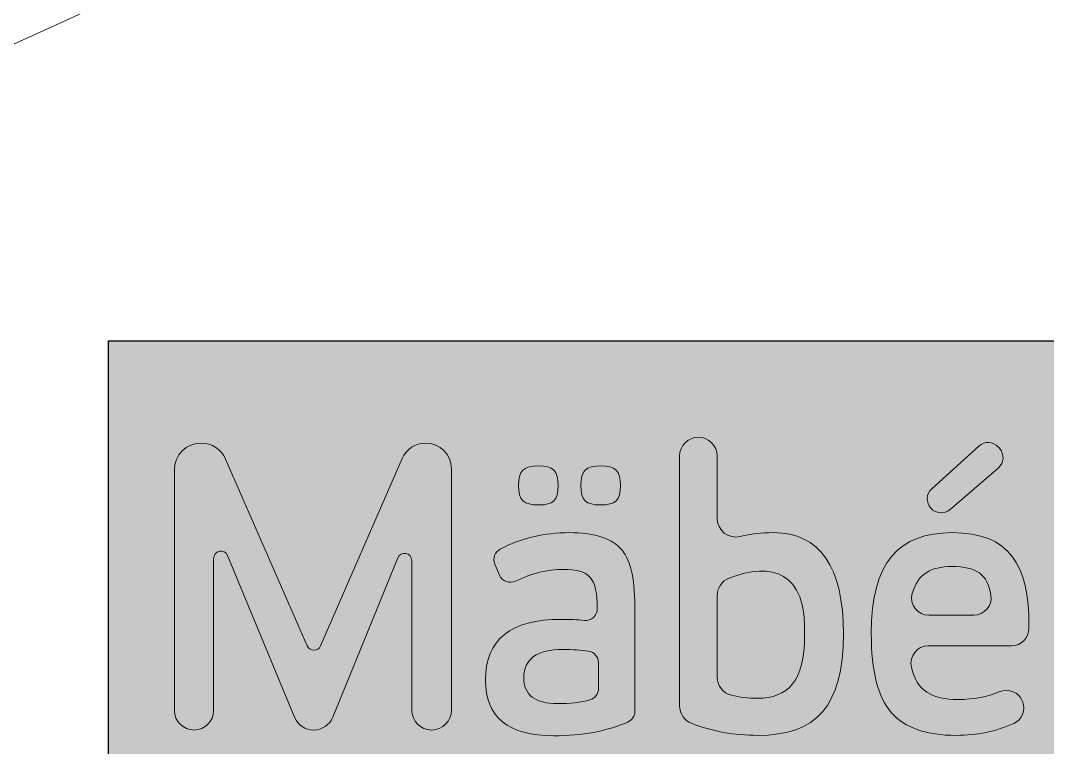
# Model space of a CAD drawing. Header units: inches. Extents: x 8 to 818, y -635 to -10.
# Drawn here: x 628.6 to 716.8, y -548.4 to -485.9 of the extents above; entities that cross this region are included whole.
import ezdxf

# ---------------------------------------------------------------- set-up
doc = ezdxf.new("R2010")
doc.units = ezdxf.units.IN
doc.header["$MEASUREMENT"] = 0
doc.layers.add('Calque 1', color=7, linetype='Continuous')
doc.layers.add('Calque 2', color=7, linetype='Continuous')

# ---------------------------------------------------------------- blocks, each defined once
blk = doc.blocks.new('block 13')
at = {"layer": 'Calque 1', "color": 179, "lineweight": 5, "true_color": 0x262425}
blk.add_open_spline([(719.694, -361.546), (719.694, -361.546), (724.17, -371.802), (724.17, -371.802), (724.391, -372.309), (724.16, -372.898), (723.653, -373.119), (723.653, -373.119), (722.737, -373.519), (722.737, -373.519), (722.231, -373.74), (721.641, -373.509), (721.42, -373.002), (721.42, -373.002), (717.744, -364.577), (717.744, -364.577), (640.056, -483.564), (480.643, -525.464), (351.496, -455.488), (351.496, -455.488), (353.499, -460.077), (353.499, -460.077), (353.72, -460.583), (353.489, -461.173), (352.983, -461.394), (352.983, -461.394), (352.066, -461.794), (352.066, -461.794), (351.56, -462.015), (350.971, -461.783), (350.75, -461.277), (350.75, -461.277), (347.181, -453.1), (347.181, -453.1), (344.491, -451.582), (341.813, -450.021), (339.152, -448.404), (335.488, -446.179), (330.728, -447.182), (328.31, -450.722), (328.31, -450.722), (328.221, -450.853), (328.221, -450.853), (325.723, -454.511), (326.637, -459.522), (330.297, -462.017), (477.228, -562.189), (679.23, -515.398), (769.485, -361.031), (775.135, -351.477), (770.258, -339.126), (759.21, -334.03), (759.21, -334.03), (759.21, -334.03), (759.21, -334.03), (748.148, -328.919), (736.083, -332.124), (731.675, -340.712), (727.953, -347.893), (723.95, -354.837), (719.694, -361.546)], degree=3, knots=[0, 0, 0, 0, 1, 1, 1, 2, 2, 2, 3, 3, 3, 4, 4, 4, 5, 5, 5, 6, 6, 6, 7, 7, 7, 8, 8, 8, 9, 9, 9, 10, 10, 10, 11, 11, 11, 12, 12, 12, 13, 13, 13, 14, 14, 14, 15, 15, 15, 16, 16, 16, 17, 17, 17, 18, 18, 18, 19, 19, 19, 20, 20, 20, 20], dxfattribs=at)

msp = doc.modelspace()

# ---------------------------------------------------------------- hatches: boundary and pattern name
at = {"layer": 'Calque 2', "true_color": 0xfefeff}
h = msp.add_hatch(color=7, dxfattribs=at)
h.dxf.hatch_style = 2
h.paths.add_polyline_path([(787.662, -586.194), (636.119, -586.194), (636.119, -513.458), (787.662, -513.458)])
at = {"layer": 'Calque 2', "true_color": 0x494644}
h = msp.add_hatch(color=49, dxfattribs=at)
h.dxf.hatch_style = 2
edge = h.paths.add_edge_path()
edge.add_spline(control_points=[(665.595, -524.463), (665.595, -524.463), (665.595, -545.215), (665.595, -545.215), (665.595, -546.155), (664.832, -546.918), (663.892, -546.918), (663.892, -546.918), (663.892, -546.918), (663.892, -546.918), (662.951, -546.918), (662.188, -546.155), (662.188, -545.215), (662.188, -545.215), (662.188, -532.357), (662.188, -532.357), (662.188, -531.672), (661.245, -531.487), (660.986, -532.122), (660.986, -532.122), (655.399, -545.814), (655.399, -545.814), (655.127, -546.482), (654.478, -546.918), (653.756, -546.918), (653.756, -546.918), (653.756, -546.918), (653.756, -546.918), (653.039, -546.918), (652.392, -546.486), (652.117, -545.823), (652.117, -545.823), (646.356, -531.929), (646.356, -531.929), (646.094, -531.298), (645.155, -531.485), (645.155, -532.168), (645.155, -532.168), (645.155, -545.232), (645.155, -545.232), (645.155, -546.163), (644.4, -546.918), (643.469, -546.918), (643.469, -546.918), (643.469, -546.918), (643.469, -546.918), (642.538, -546.918), (641.783, -546.163), (641.783, -545.232), (641.783, -545.232), (641.783, -524.551), (641.783, -524.551), (641.783, -523.283), (642.811, -522.255), (644.079, -522.255), (644.079, -522.255), (644.079, -522.255), (644.079, -522.255), (644.991, -522.255), (645.817, -522.795), (646.182, -523.63), (646.182, -523.63), (653.205, -539.682), (653.205, -539.682), (653.423, -540.181), (654.131, -540.18), (654.349, -539.681), (654.349, -539.681), (661.362, -523.581), (661.362, -523.581), (661.713, -522.776), (662.508, -522.255), (663.387, -522.255), (663.387, -522.255), (663.387, -522.255), (663.387, -522.255), (664.606, -522.255), (665.595, -523.244), (665.595, -524.463)], knot_values=[0, 0, 0, 0, 1, 1, 1, 2, 2, 2, 3, 3, 3, 4, 4, 4, 5, 5, 5, 6, 6, 6, 7, 7, 7, 8, 8, 8, 9, 9, 9, 10, 10, 10, 11, 11, 11, 12, 12, 12, 13, 13, 13, 14, 14, 14, 15, 15, 15, 16, 16, 16, 17, 17, 17, 18, 18, 18, 19, 19, 19, 20, 20, 20, 21, 21, 21, 22, 22, 22, 23, 23, 23, 24, 24, 24, 25, 25, 25, 26, 26, 26, 26], degree=3, periodic=1)
h = msp.add_hatch(color=49, dxfattribs=at)
h.dxf.hatch_style = 2
edge = h.paths.add_edge_path()
edge.add_spline(control_points=[(688.437, -523.373), (688.437, -523.373), (688.437, -528.717), (688.437, -528.717), (688.437, -529.761), (689.414, -530.54), (690.426, -530.287), (691.31, -530.066), (692.253, -529.955), (693.263, -529.955), (697.273, -529.955), (699.296, -532.865), (699.296, -538.685), (699.296, -544.895), (696.918, -547.379), (691.95, -547.379), (689.903, -547.379), (687.98, -547.032), (686.223, -546.338), (685.608, -546.095), (685.208, -545.497), (685.208, -544.837), (685.208, -544.837), (685.208, -523.373), (685.208, -523.373), (685.208, -522.481), (685.931, -521.758), (686.822, -521.758), (686.822, -521.758), (686.822, -521.758), (686.822, -521.758), (687.714, -521.758), (688.437, -522.481), (688.437, -523.373)], knot_values=[0, 0, 0, 0, 1, 1, 1, 2, 2, 2, 3, 3, 3, 4, 4, 4, 5, 5, 5, 6, 6, 6, 7, 7, 7, 8, 8, 8, 9, 9, 9, 10, 10, 10, 11, 11, 11, 11], degree=3, periodic=1)
edge = h.paths.add_edge_path()
edge.add_spline(control_points=[(688.437, -542.364), (688.437, -543.104), (688.939, -543.752), (689.657, -543.931), (690.349, -544.104), (691.087, -544.186), (691.879, -544.186), (694.541, -544.186), (695.96, -542.731), (695.96, -538.756), (696.155, -533.272), (693.086, -532.447), (689.466, -533.865), (688.846, -534.108), (688.437, -534.705), (688.437, -535.371), (688.437, -535.371), (688.437, -542.364), (688.437, -542.364)], knot_values=[0, 0, 0, 0, 1, 1, 1, 2, 2, 2, 3, 3, 3, 4, 4, 4, 5, 5, 5, 6, 6, 6, 6], degree=3, periodic=1)
at = {"layer": 'Calque 2', "true_color": 0x668cb9}
h = msp.add_hatch(color=153, dxfattribs=at)
h.dxf.hatch_style = 2
edge = h.paths.add_edge_path()
edge.add_spline(control_points=[(712.597, -522.585), (712.597, -522.585), (712.703, -522.7), (712.703, -522.7), (713.159, -523.193), (713.114, -523.967), (712.604, -524.404), (712.604, -524.404), (708.456, -527.96), (708.456, -527.96), (707.967, -528.379), (707.233, -528.331), (706.803, -527.852), (706.803, -527.852), (706.803, -527.852), (706.803, -527.852), (706.367, -527.366), (706.405, -526.621), (706.888, -526.182), (706.888, -526.182), (710.93, -522.512), (710.93, -522.512), (711.411, -522.075), (712.155, -522.107), (712.597, -522.585)], knot_values=[0, 0, 0, 0, 1, 1, 1, 2, 2, 2, 3, 3, 3, 4, 4, 4, 5, 5, 5, 6, 6, 6, 7, 7, 7, 8, 8, 8, 8], degree=3, periodic=1)
at = {"layer": 'Calque 2', "true_color": 0xd15149}
h = msp.add_hatch(color=13, dxfattribs=at)
h.dxf.hatch_style = 2
edge = h.paths.add_edge_path()
edge.add_spline(control_points=[(674.763, -525.91), (674.763, -527.152), (674.337, -527.578), (673.095, -527.578), (671.817, -527.578), (671.356, -527.152), (671.356, -525.91), (671.356, -524.668), (671.817, -524.207), (673.095, -524.207), (674.337, -524.207), (674.763, -524.668), (674.763, -525.91)], knot_values=[0, 0, 0, 0, 1, 1, 1, 2, 2, 2, 3, 3, 3, 4, 4, 4, 4], degree=3, periodic=1)
h = msp.add_hatch(color=13, dxfattribs=at)
h.dxf.hatch_style = 2
edge = h.paths.add_edge_path()
edge.add_spline(control_points=[(680.121, -525.91), (680.121, -527.152), (679.695, -527.578), (678.418, -527.578), (677.176, -527.578), (676.714, -527.152), (676.714, -525.91), (676.714, -524.668), (677.176, -524.207), (678.418, -524.207), (679.695, -524.207), (680.121, -524.668), (680.121, -525.91)], knot_values=[0, 0, 0, 0, 1, 1, 1, 2, 2, 2, 3, 3, 3, 4, 4, 4, 4], degree=3, periodic=1)
at = {"layer": 'Calque 2', "true_color": 0x668cb9}
h = msp.add_hatch(color=153, dxfattribs=at)
h.dxf.hatch_style = 2
edge = h.paths.add_edge_path()
edge.add_spline(control_points=[(680.086, -531.268), (680.937, -532.12), (681.363, -533.788), (681.363, -536.272), (681.363, -536.272), (681.363, -545.306), (681.363, -545.306), (681.363, -545.71), (681.126, -546.08), (680.754, -546.239), (678.936, -547.014), (676.829, -547.415), (674.408, -547.415), (670.469, -547.415), (668.517, -545.818), (668.517, -542.624), (668.517, -539.147), (670.682, -537.408), (675.046, -537.408), (675.734, -537.408), (676.393, -537.435), (677.025, -537.499), (677.62, -537.56), (678.134, -537.083), (678.134, -536.485), (678.134, -536.485), (678.134, -536.485), (678.134, -536.485), (678.134, -533.823), (677.46, -533.114), (675.224, -533.114), (673.866, -533.114), (672.509, -533.443), (671.113, -534.12), (670.582, -534.378), (669.944, -534.148), (669.716, -533.603), (669.716, -533.603), (669.325, -532.666), (669.325, -532.666), (669.121, -532.177), (669.325, -531.614), (669.794, -531.369), (671.58, -530.434), (673.575, -529.955), (675.756, -529.955), (677.779, -529.955), (679.234, -530.381), (680.086, -531.268)], knot_values=[0, 0, 0, 0, 1, 1, 1, 2, 2, 2, 3, 3, 3, 4, 4, 4, 5, 5, 5, 6, 6, 6, 7, 7, 7, 8, 8, 8, 9, 9, 9, 10, 10, 10, 11, 11, 11, 12, 12, 12, 13, 13, 13, 14, 14, 14, 15, 15, 15, 16, 16, 16, 16], degree=3, periodic=1)
edge = h.paths.add_edge_path()
edge.add_spline(control_points=[(671.817, -542.411), (671.817, -543.902), (672.775, -544.647), (674.727, -544.647), (675.775, -544.647), (676.702, -544.545), (677.506, -544.326), (677.943, -544.207), (678.24, -543.801), (678.24, -543.348), (678.24, -543.348), (678.24, -541.143), (678.24, -541.143), (678.24, -540.635), (677.866, -540.209), (677.363, -540.134), (676.751, -540.044), (676.023, -539.998), (675.188, -539.998), (672.953, -539.998), (671.817, -540.814), (671.817, -542.411)], knot_values=[0, 0, 0, 0, 1, 1, 1, 2, 2, 2, 3, 3, 3, 4, 4, 4, 5, 5, 5, 6, 6, 6, 7, 7, 7, 7], degree=3, periodic=1)
at = {"layer": 'Calque 2', "true_color": 0xd15149}
h = msp.add_hatch(color=13, dxfattribs=at)
h.dxf.hatch_style = 2
edge = h.paths.add_edge_path()
edge.add_spline(control_points=[(715.242, -537.975), (715.242, -537.975), (715.242, -538.187), (715.242, -538.187), (715.242, -539.011), (714.574, -539.679), (713.75, -539.679), (713.75, -539.679), (706.591, -539.679), (706.591, -539.679), (705.631, -539.679), (704.926, -540.572), (705.137, -541.508), (705.595, -543.549), (706.905, -544.292), (709.138, -544.292), (710.486, -544.292), (711.677, -544.071), (712.689, -543.64), (713.478, -543.304), (714.388, -543.667), (714.695, -544.467), (714.695, -544.467), (714.695, -544.47), (714.695, -544.47), (714.976, -545.202), (714.645, -546.037), (713.928, -546.357), (712.414, -547.033), (710.77, -547.379), (708.996, -547.379), (706.441, -547.379), (704.596, -546.741), (703.425, -545.428), (702.254, -544.115), (701.686, -541.844), (701.686, -538.614), (701.686, -532.475), (704.063, -529.955), (708.641, -529.955), (713.574, -529.955), (715.242, -532.723), (715.242, -537.975)], knot_values=[0, 0, 0, 0, 1, 1, 1, 2, 2, 2, 3, 3, 3, 4, 4, 4, 5, 5, 5, 6, 6, 6, 7, 7, 7, 8, 8, 8, 9, 9, 9, 10, 10, 10, 11, 11, 11, 12, 12, 12, 13, 13, 13, 14, 14, 14, 14], degree=3, periodic=1)
edge = h.paths.add_edge_path()
edge.add_spline(control_points=[(706.655, -537.053), (706.655, -537.053), (710.496, -537.053), (710.496, -537.053), (711.413, -537.053), (712.118, -536.232), (711.97, -535.327), (711.676, -533.525), (710.756, -532.865), (708.606, -532.865), (706.781, -532.865), (705.687, -533.535), (705.216, -535.164), (704.942, -536.111), (705.67, -537.053), (706.655, -537.053)], knot_values=[0, 0, 0, 0, 1, 1, 1, 2, 2, 2, 3, 3, 3, 4, 4, 4, 5, 5, 5, 5], degree=3, periodic=1)

# ---------------------------------------------------------------- linework, layer by layer
at = {"layer": 'Calque 2', "color": 179, "lineweight": 30, "true_color": 0x262425}
msp.add_lwpolyline([(787.662, -586.194), (636.119, -586.194), (636.119, -513.458), (787.662, -513.458), (787.662, -586.194)], dxfattribs=at)
at = {"layer": 'Calque 2', "lineweight": 0}
for points, knots in [([(665.595, -524.463), (665.595, -524.463), (665.595, -545.215), (665.595, -545.215), (665.595, -546.155), (664.832, -546.918), (663.892, -546.918), (663.892, -546.918), (663.892, -546.918), (663.892, -546.918), (662.951, -546.918), (662.188, -546.155), (662.188, -545.215), (662.188, -545.215), (662.188, -532.357), (662.188, -532.357), (662.188, -531.672), (661.245, -531.487), (660.986, -532.122), (660.986, -532.122), (655.399, -545.814), (655.399, -545.814), (655.127, -546.482), (654.478, -546.918), (653.756, -546.918), (653.756, -546.918), (653.756, -546.918), (653.756, -546.918), (653.039, -546.918), (652.392, -546.486), (652.117, -545.823), (652.117, -545.823), (646.356, -531.929), (646.356, -531.929), (646.094, -531.298), (645.155, -531.485), (645.155, -532.168), (645.155, -532.168), (645.155, -545.232), (645.155, -545.232), (645.155, -546.163), (644.4, -546.918), (643.469, -546.918), (643.469, -546.918), (643.469, -546.918), (643.469, -546.918), (642.538, -546.918), (641.783, -546.163), (641.783, -545.232), (641.783, -545.232), (641.783, -524.551), (641.783, -524.551), (641.783, -523.283), (642.811, -522.255), (644.079, -522.255), (644.079, -522.255), (644.079, -522.255), (644.079, -522.255), (644.991, -522.255), (645.817, -522.795), (646.182, -523.63), (646.182, -523.63), (653.205, -539.682), (653.205, -539.682), (653.423, -540.181), (654.131, -540.18), (654.349, -539.681), (654.349, -539.681), (661.362, -523.581), (661.362, -523.581), (661.713, -522.776), (662.508, -522.255), (663.387, -522.255), (663.387, -522.255), (663.387, -522.255), (663.387, -522.255), (664.606, -522.255), (665.595, -523.244), (665.595, -524.463)], [0, 0, 0, 0, 1, 1, 1, 2, 2, 2, 3, 3, 3, 4, 4, 4, 5, 5, 5, 6, 6, 6, 7, 7, 7, 8, 8, 8, 9, 9, 9, 10, 10, 10, 11, 11, 11, 12, 12, 12, 13, 13, 13, 14, 14, 14, 15, 15, 15, 16, 16, 16, 17, 17, 17, 18, 18, 18, 19, 19, 19, 20, 20, 20, 21, 21, 21, 22, 22, 22, 23, 23, 23, 24, 24, 24, 25, 25, 25, 26, 26, 26, 26]), ([(688.437, -523.373), (688.437, -523.373), (688.437, -528.717), (688.437, -528.717), (688.437, -529.761), (689.414, -530.54), (690.426, -530.287), (691.31, -530.066), (692.253, -529.955), (693.263, -529.955), (697.273, -529.955), (699.296, -532.865), (699.296, -538.685), (699.296, -544.895), (696.918, -547.379), (691.95, -547.379), (689.903, -547.379), (687.98, -547.032), (686.223, -546.338), (685.608, -546.095), (685.208, -545.497), (685.208, -544.837), (685.208, -544.837), (685.208, -523.373), (685.208, -523.373), (685.208, -522.481), (685.931, -521.758), (686.822, -521.758), (686.822, -521.758), (686.822, -521.758), (686.822, -521.758), (687.714, -521.758), (688.437, -522.481), (688.437, -523.373)], [0, 0, 0, 0, 1, 1, 1, 2, 2, 2, 3, 3, 3, 4, 4, 4, 5, 5, 5, 6, 6, 6, 7, 7, 7, 8, 8, 8, 9, 9, 9, 10, 10, 10, 11, 11, 11, 11]), ([(712.597, -522.585), (712.597, -522.585), (712.703, -522.7), (712.703, -522.7), (713.159, -523.193), (713.114, -523.967), (712.604, -524.404), (712.604, -524.404), (708.456, -527.96), (708.456, -527.96), (707.967, -528.379), (707.233, -528.331), (706.803, -527.852), (706.803, -527.852), (706.803, -527.852), (706.803, -527.852), (706.367, -527.366), (706.405, -526.621), (706.888, -526.182), (706.888, -526.182), (710.93, -522.512), (710.93, -522.512), (711.411, -522.075), (712.155, -522.107), (712.597, -522.585)], [0, 0, 0, 0, 1, 1, 1, 2, 2, 2, 3, 3, 3, 4, 4, 4, 5, 5, 5, 6, 6, 6, 7, 7, 7, 8, 8, 8, 8]), ([(674.763, -525.91), (674.763, -527.152), (674.337, -527.578), (673.095, -527.578), (671.817, -527.578), (671.356, -527.152), (671.356, -525.91), (671.356, -524.668), (671.817, -524.207), (673.095, -524.207), (674.337, -524.207), (674.763, -524.668), (674.763, -525.91)], [0, 0, 0, 0, 1, 1, 1, 2, 2, 2, 3, 3, 3, 4, 4, 4, 4]), ([(680.121, -525.91), (680.121, -527.152), (679.695, -527.578), (678.418, -527.578), (677.176, -527.578), (676.714, -527.152), (676.714, -525.91), (676.714, -524.668), (677.176, -524.207), (678.418, -524.207), (679.695, -524.207), (680.121, -524.668), (680.121, -525.91)], [0, 0, 0, 0, 1, 1, 1, 2, 2, 2, 3, 3, 3, 4, 4, 4, 4]), ([(680.086, -531.268), (680.937, -532.12), (681.363, -533.788), (681.363, -536.272), (681.363, -536.272), (681.363, -545.306), (681.363, -545.306), (681.363, -545.71), (681.126, -546.08), (680.754, -546.239), (678.936, -547.014), (676.829, -547.415), (674.408, -547.415), (670.469, -547.415), (668.517, -545.818), (668.517, -542.624), (668.517, -539.147), (670.682, -537.408), (675.046, -537.408), (675.734, -537.408), (676.393, -537.435), (677.025, -537.499), (677.62, -537.56), (678.134, -537.083), (678.134, -536.485), (678.134, -536.485), (678.134, -536.485), (678.134, -536.485), (678.134, -533.823), (677.46, -533.114), (675.224, -533.114), (673.866, -533.114), (672.509, -533.443), (671.113, -534.12), (670.582, -534.378), (669.944, -534.148), (669.716, -533.603), (669.716, -533.603), (669.325, -532.666), (669.325, -532.666), (669.121, -532.177), (669.325, -531.614), (669.794, -531.369), (671.58, -530.434), (673.575, -529.955), (675.756, -529.955), (677.779, -529.955), (679.234, -530.381), (680.086, -531.268)], [0, 0, 0, 0, 1, 1, 1, 2, 2, 2, 3, 3, 3, 4, 4, 4, 5, 5, 5, 6, 6, 6, 7, 7, 7, 8, 8, 8, 9, 9, 9, 10, 10, 10, 11, 11, 11, 12, 12, 12, 13, 13, 13, 14, 14, 14, 15, 15, 15, 16, 16, 16, 16]), ([(715.242, -537.975), (715.242, -537.975), (715.242, -538.187), (715.242, -538.187), (715.242, -539.011), (714.574, -539.679), (713.75, -539.679), (713.75, -539.679), (706.591, -539.679), (706.591, -539.679), (705.631, -539.679), (704.926, -540.572), (705.137, -541.508), (705.595, -543.549), (706.905, -544.292), (709.138, -544.292), (710.486, -544.292), (711.677, -544.071), (712.689, -543.64), (713.478, -543.304), (714.388, -543.667), (714.695, -544.467), (714.695, -544.467), (714.695, -544.47), (714.695, -544.47), (714.976, -545.202), (714.645, -546.037), (713.928, -546.357), (712.414, -547.033), (710.77, -547.379), (708.996, -547.379), (706.441, -547.379), (704.596, -546.741), (703.425, -545.428), (702.254, -544.115), (701.686, -541.844), (701.686, -538.614), (701.686, -532.475), (704.063, -529.955), (708.641, -529.955), (713.574, -529.955), (715.242, -532.723), (715.242, -537.975)], [0, 0, 0, 0, 1, 1, 1, 2, 2, 2, 3, 3, 3, 4, 4, 4, 5, 5, 5, 6, 6, 6, 7, 7, 7, 8, 8, 8, 9, 9, 9, 10, 10, 10, 11, 11, 11, 12, 12, 12, 13, 13, 13, 14, 14, 14, 14]), ([(688.437, -542.364), (688.437, -543.104), (688.939, -543.752), (689.657, -543.931), (690.349, -544.104), (691.087, -544.186), (691.879, -544.186), (694.541, -544.186), (695.96, -542.731), (695.96, -538.756), (696.155, -533.272), (693.086, -532.447), (689.466, -533.865), (688.846, -534.108), (688.437, -534.705), (688.437, -535.371), (688.437, -535.371), (688.437, -542.364), (688.437, -542.364)], [0, 0, 0, 0, 1, 1, 1, 2, 2, 2, 3, 3, 3, 4, 4, 4, 5, 5, 5, 6, 6, 6, 6]), ([(706.655, -537.053), (706.655, -537.053), (710.496, -537.053), (710.496, -537.053), (711.413, -537.053), (712.118, -536.232), (711.97, -535.327), (711.676, -533.525), (710.756, -532.865), (708.606, -532.865), (706.781, -532.865), (705.687, -533.535), (705.216, -535.164), (704.942, -536.111), (705.67, -537.053), (706.655, -537.053)], [0, 0, 0, 0, 1, 1, 1, 2, 2, 2, 3, 3, 3, 4, 4, 4, 5, 5, 5, 5]), ([(671.817, -542.411), (671.817, -543.902), (672.775, -544.647), (674.727, -544.647), (675.775, -544.647), (676.702, -544.545), (677.506, -544.326), (677.943, -544.207), (678.24, -543.801), (678.24, -543.348), (678.24, -543.348), (678.24, -541.143), (678.24, -541.143), (678.24, -540.635), (677.866, -540.209), (677.363, -540.134), (676.751, -540.044), (676.023, -539.998), (675.188, -539.998), (672.953, -539.998), (671.817, -540.814), (671.817, -542.411)], [0, 0, 0, 0, 1, 1, 1, 2, 2, 2, 3, 3, 3, 4, 4, 4, 5, 5, 5, 6, 6, 6, 7, 7, 7, 7])]:
    msp.add_open_spline(points, degree=3, knots=knots, dxfattribs=at)

# ---------------------------------------------------------------- block references
at = {"layer": 'Calque 1'}
msp.add_blockref('block 13', (0, 0), dxfattribs=at)

doc.saveas('drawing.dxf')
